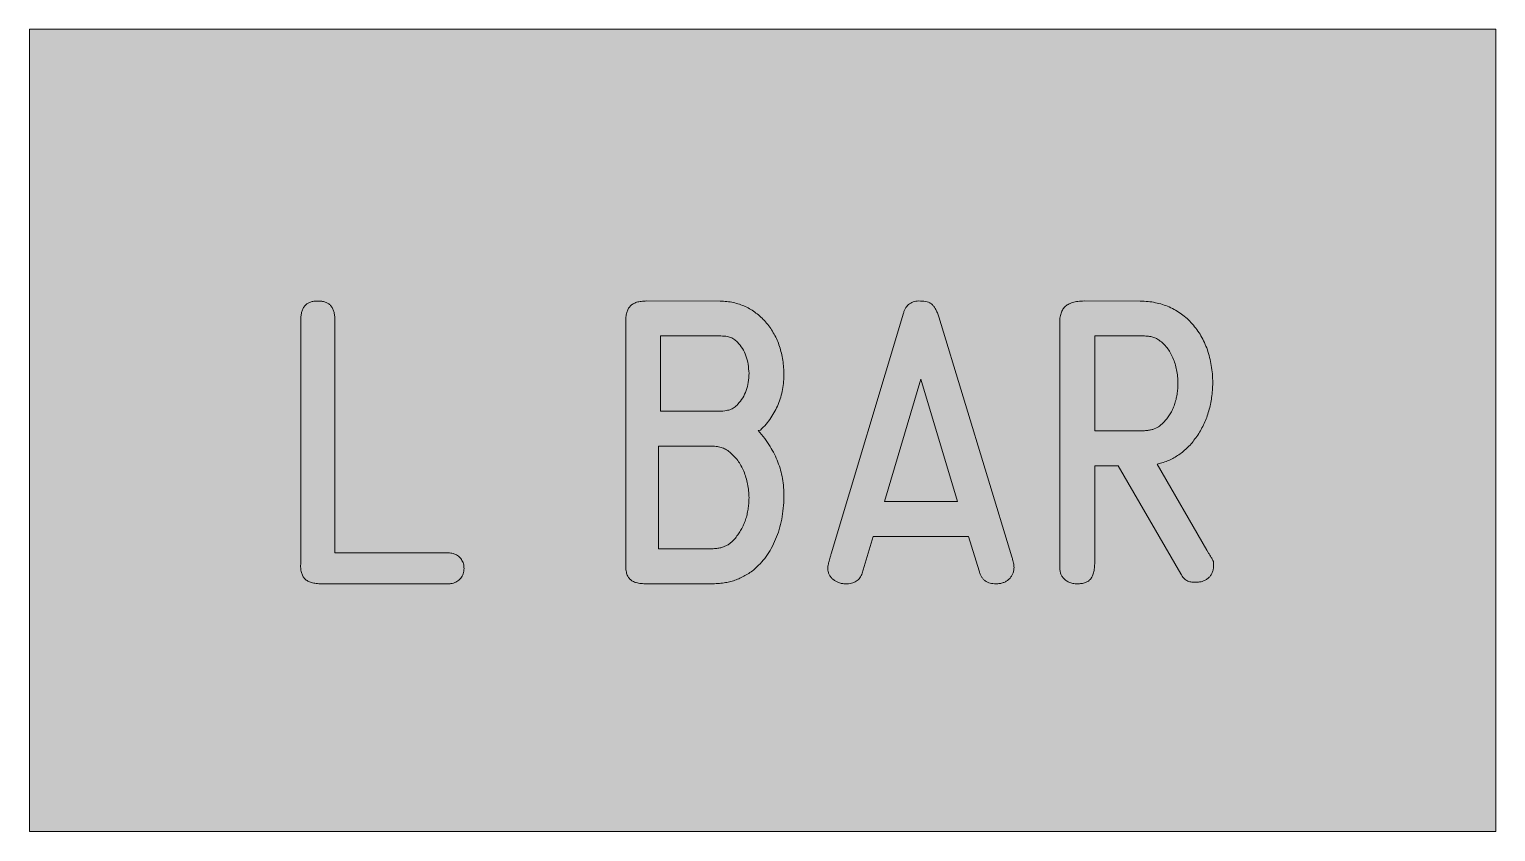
# Model space of a CAD drawing. Header units: inches. Extents: x 98.4 to 111.9, y 145 to 152.4.
import ezdxf

# ---------------------------------------------------------------- set-up
doc = ezdxf.new("R2010")
doc.units = ezdxf.units.IN
doc.header["$MEASUREMENT"] = 0

# ---------------------------------------------------------------- blocks, each defined once
blk = doc.blocks.new('block 2')
at = {"true_color": 0xffffff}
h = blk.add_hatch(color=7, dxfattribs=at)
h.dxf.hatch_style = 2
h.paths.add_polyline_path([(98.397, 152.379), (98.397, 145.013), (111.859, 145.013), (111.859, 152.379)])
at = {"color": 7, "lineweight": 5, "true_color": 0xffffff}
blk.add_lwpolyline([(98.397, 152.379), (98.397, 145.013), (111.859, 145.013), (111.859, 152.379), (98.397, 152.379)], dxfattribs=at)
blk = doc.blocks.new('block 3')
at = {"color": 7, "lineweight": 5, "true_color": 0xffffff}
blk.add_open_spline([(106.746, 149.738), (106.746, 149.738), (107.417, 147.537), (107.417, 147.537), (107.42, 147.525), (107.423, 147.514), (107.426, 147.503), (107.429, 147.495), (107.431, 147.486), (107.433, 147.478), (107.434, 147.471), (107.435, 147.465), (107.435, 147.458), (107.436, 147.451), (107.436, 147.444), (107.437, 147.437), (107.436, 147.426), (107.435, 147.416), (107.433, 147.405), (107.431, 147.395), (107.428, 147.386), (107.424, 147.376), (107.42, 147.368), (107.415, 147.359), (107.409, 147.352), (107.404, 147.344), (107.397, 147.336), (107.39, 147.33), (107.382, 147.323), (107.374, 147.317), (107.365, 147.312), (107.357, 147.306), (107.347, 147.302), (107.338, 147.299), (107.328, 147.296), (107.317, 147.293), (107.307, 147.291), (107.295, 147.289), (107.284, 147.289), (107.272, 147.288), (107.262, 147.289), (107.253, 147.289), (107.243, 147.29), (107.234, 147.29), (107.225, 147.292), (107.217, 147.294), (107.209, 147.296), (107.201, 147.299), (107.193, 147.303), (107.186, 147.307), (107.179, 147.311), (107.172, 147.315), (107.166, 147.32), (107.16, 147.326), (107.154, 147.332), (107.149, 147.339), (107.144, 147.346), (107.139, 147.353), (107.134, 147.361), (107.13, 147.369), (107.126, 147.378), (107.122, 147.387), (107.119, 147.397), (107.117, 147.406), (107.117, 147.406), (107.019, 147.722), (107.019, 147.722), (107.019, 147.722), (106.145, 147.722), (106.145, 147.722), (106.145, 147.722), (106.043, 147.387), (106.043, 147.387), (106.037, 147.371), (106.03, 147.356), (106.021, 147.343), (106.012, 147.331), (106.001, 147.32), (105.988, 147.312), (105.975, 147.303), (105.96, 147.297), (105.945, 147.293), (105.927, 147.289), (105.909, 147.289), (105.891, 147.288), (105.88, 147.289), (105.869, 147.29), (105.858, 147.291), (105.848, 147.293), (105.838, 147.296), (105.828, 147.299), (105.818, 147.303), (105.809, 147.307), (105.801, 147.312), (105.792, 147.316), (105.784, 147.322), (105.776, 147.328), (105.768, 147.335), (105.762, 147.342), (105.755, 147.349), (105.75, 147.357), (105.744, 147.365), (105.74, 147.374), (105.736, 147.382), (105.733, 147.391), (105.731, 147.4), (105.729, 147.409), (105.728, 147.419), (105.727, 147.429), (105.727, 147.436), (105.728, 147.442), (105.728, 147.449), (105.729, 147.457), (105.731, 147.464), (105.733, 147.472), (105.734, 147.477), (105.736, 147.482), (105.737, 147.487), (105.739, 147.494), (105.74, 147.501), (105.742, 147.507), (105.744, 147.516), (105.747, 147.525), (105.749, 147.533), (105.752, 147.544), (105.756, 147.554), (105.759, 147.564), (105.759, 147.564), (106.422, 149.773), (106.422, 149.773), (106.425, 149.782), (106.428, 149.792), (106.432, 149.8), (106.435, 149.809), (106.44, 149.817), (106.445, 149.824), (106.449, 149.831), (106.454, 149.837), (106.46, 149.843), (106.465, 149.849), (106.472, 149.854), (106.478, 149.859), (106.485, 149.864), (106.492, 149.868), (106.499, 149.871), (106.507, 149.875), (106.515, 149.877), (106.523, 149.879), (106.531, 149.882), (106.54, 149.883), (106.549, 149.884), (106.558, 149.885), (106.568, 149.885), (106.578, 149.884), (106.589, 149.884), (106.599, 149.884), (106.61, 149.883), (106.62, 149.882), (106.63, 149.881), (106.639, 149.878), (106.647, 149.875), (106.655, 149.872), (106.663, 149.868), (106.67, 149.864), (106.677, 149.859), (106.684, 149.853), (106.69, 149.848), (106.696, 149.841), (106.702, 149.834), (106.708, 149.826), (106.713, 149.817), (106.718, 149.808), (106.723, 149.798), (106.728, 149.787), (106.733, 149.776), (106.738, 149.764), (106.742, 149.751), (106.746, 149.738)], degree=3, knots=[0, 0, 0, 0, 1, 1, 1, 2, 2, 2, 3, 3, 3, 4, 4, 4, 5, 5, 5, 6, 6, 6, 7, 7, 7, 8, 8, 8, 9, 9, 9, 10, 10, 10, 11, 11, 11, 12, 12, 12, 13, 13, 13, 14, 14, 14, 15, 15, 15, 16, 16, 16, 17, 17, 17, 18, 18, 18, 19, 19, 19, 20, 20, 20, 21, 21, 21, 22, 22, 22, 23, 23, 23, 24, 24, 24, 25, 25, 25, 26, 26, 26, 27, 27, 27, 28, 28, 28, 29, 29, 29, 30, 30, 30, 31, 31, 31, 32, 32, 32, 33, 33, 33, 34, 34, 34, 35, 35, 35, 36, 36, 36, 37, 37, 37, 38, 38, 38, 39, 39, 39, 40, 40, 40, 41, 41, 41, 42, 42, 42, 43, 43, 43, 44, 44, 44, 45, 45, 45, 46, 46, 46, 47, 47, 47, 48, 48, 48, 49, 49, 49, 50, 50, 50, 51, 51, 51, 52, 52, 52, 53, 53, 53, 54, 54, 54, 55, 55, 55, 56, 56, 56, 57, 57, 57, 58, 58, 58, 59, 59, 59, 59], dxfattribs=at)
blk = doc.blocks.new('block 4')
at = {"color": 7, "lineweight": 5, "true_color": 0xffffff}
blk.add_open_spline([(100.888, 147.481), (100.888, 147.481), (100.888, 149.711), (100.888, 149.711), (100.889, 149.725), (100.889, 149.739), (100.891, 149.752), (100.893, 149.764), (100.896, 149.776), (100.899, 149.788), (100.902, 149.798), (100.906, 149.809), (100.912, 149.818), (100.916, 149.827), (100.922, 149.835), (100.929, 149.843), (100.936, 149.85), (100.943, 149.857), (100.951, 149.862), (100.959, 149.867), (100.968, 149.872), (100.978, 149.875), (100.988, 149.878), (100.998, 149.881), (101.009, 149.883), (101.021, 149.884), (101.033, 149.884), (101.045, 149.884), (101.057, 149.884), (101.069, 149.884), (101.082, 149.883), (101.092, 149.881), (101.103, 149.879), (101.114, 149.875), (101.123, 149.872), (101.132, 149.867), (101.141, 149.862), (101.149, 149.857), (101.156, 149.85), (101.163, 149.843), (101.169, 149.835), (101.175, 149.827), (101.18, 149.818), (101.185, 149.809), (101.189, 149.798), (101.192, 149.788), (101.196, 149.776), (101.198, 149.764), (101.199, 149.752), (101.201, 149.739), (101.202, 149.725), (101.202, 149.711), (101.202, 149.711), (101.202, 147.573), (101.202, 147.573), (101.202, 147.573), (102.209, 147.573), (102.209, 147.573), (102.219, 147.573), (102.23, 147.573), (102.24, 147.572), (102.249, 147.572), (102.257, 147.571), (102.266, 147.57), (102.273, 147.569), (102.28, 147.568), (102.287, 147.567), (102.292, 147.565), (102.297, 147.563), (102.303, 147.562), (102.314, 147.556), (102.326, 147.551), (102.336, 147.543), (102.347, 147.535), (102.355, 147.524), (102.363, 147.512), (102.371, 147.5), (102.378, 147.486), (102.382, 147.472), (102.386, 147.458), (102.387, 147.443), (102.388, 147.428), (102.387, 147.412), (102.385, 147.396), (102.38, 147.381), (102.375, 147.366), (102.367, 147.352), (102.357, 147.339), (102.352, 147.333), (102.347, 147.327), (102.341, 147.322), (102.335, 147.317), (102.329, 147.313), (102.322, 147.309), (102.316, 147.305), (102.309, 147.301), (102.302, 147.299), (102.294, 147.296), (102.287, 147.294), (102.279, 147.292), (102.275, 147.291), (102.271, 147.29), (102.266, 147.29), (102.262, 147.289), (102.257, 147.288), (102.253, 147.288), (102.25, 147.288), (102.247, 147.288), (102.244, 147.288), (102.239, 147.288), (102.235, 147.288), (102.23, 147.288), (102.224, 147.288), (102.218, 147.288), (102.212, 147.288), (102.204, 147.288), (102.197, 147.288), (102.189, 147.288), (102.189, 147.288), (101.078, 147.288), (101.078, 147.288), (101.061, 147.289), (101.045, 147.29), (101.029, 147.292), (101.015, 147.293), (101.001, 147.296), (100.987, 147.3), (100.976, 147.304), (100.964, 147.308), (100.953, 147.314), (100.944, 147.32), (100.935, 147.326), (100.927, 147.334), (100.919, 147.342), (100.913, 147.351), (100.908, 147.36), (100.902, 147.37), (100.898, 147.381), (100.895, 147.393), (100.891, 147.406), (100.889, 147.419), (100.888, 147.433), (100.887, 147.449), (100.888, 147.465), (100.888, 147.481)], degree=3, knots=[0, 0, 0, 0, 1, 1, 1, 2, 2, 2, 3, 3, 3, 4, 4, 4, 5, 5, 5, 6, 6, 6, 7, 7, 7, 8, 8, 8, 9, 9, 9, 10, 10, 10, 11, 11, 11, 12, 12, 12, 13, 13, 13, 14, 14, 14, 15, 15, 15, 16, 16, 16, 17, 17, 17, 18, 18, 18, 19, 19, 19, 20, 20, 20, 21, 21, 21, 22, 22, 22, 23, 23, 23, 24, 24, 24, 25, 25, 25, 26, 26, 26, 27, 27, 27, 28, 28, 28, 29, 29, 29, 30, 30, 30, 31, 31, 31, 32, 32, 32, 33, 33, 33, 34, 34, 34, 35, 35, 35, 36, 36, 36, 37, 37, 37, 38, 38, 38, 39, 39, 39, 40, 40, 40, 41, 41, 41, 42, 42, 42, 43, 43, 43, 44, 44, 44, 45, 45, 45, 46, 46, 46, 47, 47, 47, 48, 48, 48, 48], dxfattribs=at)
blk = doc.blocks.new('block 5')
at = {"color": 7, "lineweight": 5, "true_color": 0xffffff}
blk.add_open_spline([(104.064, 149.885), (104.064, 149.885), (104.738, 149.884), (104.738, 149.884), (104.759, 149.883), (104.78, 149.882), (104.8, 149.88), (104.82, 149.878), (104.84, 149.875), (104.86, 149.87), (104.879, 149.866), (104.898, 149.861), (104.916, 149.855), (104.934, 149.848), (104.952, 149.842), (104.97, 149.834), (104.987, 149.826), (105.004, 149.817), (105.021, 149.807), (105.037, 149.797), (105.053, 149.786), (105.068, 149.774), (105.084, 149.763), (105.099, 149.75), (105.113, 149.737), (105.128, 149.723), (105.142, 149.708), (105.155, 149.693), (105.169, 149.678), (105.182, 149.662), (105.194, 149.645), (105.206, 149.629), (105.217, 149.612), (105.227, 149.594), (105.237, 149.577), (105.247, 149.559), (105.255, 149.54), (105.264, 149.521), (105.272, 149.502), (105.279, 149.483), (105.286, 149.463), (105.292, 149.442), (105.297, 149.422), (105.303, 149.4), (105.307, 149.379), (105.311, 149.358), (105.315, 149.336), (105.318, 149.313), (105.32, 149.291), (105.322, 149.267), (105.323, 149.244), (105.324, 149.221), (105.323, 149.195), (105.323, 149.17), (105.321, 149.145), (105.32, 149.121), (105.316, 149.097), (105.312, 149.073), (105.307, 149.049), (105.302, 149.026), (105.295, 149.003), (105.289, 148.98), (105.281, 148.958), (105.272, 148.936), (105.263, 148.915), (105.253, 148.893), (105.242, 148.873), (105.23, 148.852), (105.218, 148.832), (105.205, 148.812), (105.191, 148.792), (105.176, 148.773), (105.161, 148.754), (105.144, 148.735), (105.127, 148.718), (105.109, 148.7), (105.109, 148.7), (105.105, 148.7), (105.105, 148.7), (105.105, 148.7), (105.089, 148.696), (105.089, 148.696), (105.109, 148.672), (105.129, 148.648), (105.148, 148.623), (105.165, 148.599), (105.181, 148.575), (105.197, 148.55), (105.211, 148.526), (105.225, 148.502), (105.237, 148.478), (105.249, 148.454), (105.26, 148.431), (105.269, 148.406), (105.279, 148.382), (105.287, 148.357), (105.294, 148.332), (105.301, 148.307), (105.306, 148.281), (105.311, 148.255), (105.315, 148.228), (105.319, 148.2), (105.321, 148.172), (105.323, 148.144), (105.323, 148.115), (105.324, 148.087), (105.323, 148.052), (105.322, 148.016), (105.319, 147.982), (105.315, 147.948), (105.31, 147.915), (105.304, 147.882), (105.298, 147.85), (105.29, 147.818), (105.281, 147.787), (105.272, 147.756), (105.26, 147.726), (105.248, 147.697), (105.236, 147.669), (105.223, 147.641), (105.208, 147.614), (105.194, 147.588), (105.178, 147.563), (105.161, 147.539), (105.144, 147.516), (105.126, 147.494), (105.107, 147.473), (105.088, 147.453), (105.067, 147.434), (105.046, 147.415), (105.031, 147.404), (105.016, 147.393), (105.001, 147.383), (104.986, 147.374), (104.971, 147.365), (104.955, 147.357), (104.94, 147.349), (104.925, 147.341), (104.909, 147.334), (104.894, 147.328), (104.878, 147.322), (104.862, 147.317), (104.846, 147.312), (104.83, 147.308), (104.814, 147.304), (104.796, 147.3), (104.779, 147.298), (104.761, 147.295), (104.742, 147.293), (104.722, 147.291), (104.703, 147.29), (104.682, 147.288), (104.662, 147.288), (104.641, 147.288), (104.641, 147.288), (104.063, 147.288), (104.063, 147.288), (104.046, 147.289), (104.029, 147.289), (104.012, 147.291), (103.998, 147.292), (103.983, 147.295), (103.969, 147.299), (103.958, 147.302), (103.946, 147.307), (103.935, 147.313), (103.925, 147.318), (103.917, 147.325), (103.909, 147.332), (103.901, 147.341), (103.895, 147.35), (103.89, 147.36), (103.885, 147.371), (103.881, 147.383), (103.878, 147.396), (103.875, 147.41), (103.873, 147.425), (103.872, 147.44), (103.871, 147.458), (103.872, 147.476), (103.872, 147.493), (103.872, 147.493), (103.872, 149.687), (103.872, 149.687), (103.872, 149.704), (103.872, 149.72), (103.874, 149.737), (103.875, 149.751), (103.878, 149.765), (103.882, 149.778), (103.885, 149.79), (103.889, 149.802), (103.895, 149.812), (103.9, 149.822), (103.906, 149.831), (103.914, 149.838), (103.921, 149.846), (103.93, 149.852), (103.939, 149.858), (103.949, 149.864), (103.961, 149.869), (103.972, 149.873), (103.986, 149.877), (104, 149.879), (104.014, 149.881), (104.031, 149.883), (104.047, 149.884), (104.064, 149.885)], degree=3, knots=[0, 0, 0, 0, 1, 1, 1, 2, 2, 2, 3, 3, 3, 4, 4, 4, 5, 5, 5, 6, 6, 6, 7, 7, 7, 8, 8, 8, 9, 9, 9, 10, 10, 10, 11, 11, 11, 12, 12, 12, 13, 13, 13, 14, 14, 14, 15, 15, 15, 16, 16, 16, 17, 17, 17, 18, 18, 18, 19, 19, 19, 20, 20, 20, 21, 21, 21, 22, 22, 22, 23, 23, 23, 24, 24, 24, 25, 25, 25, 26, 26, 26, 27, 27, 27, 28, 28, 28, 29, 29, 29, 30, 30, 30, 31, 31, 31, 32, 32, 32, 33, 33, 33, 34, 34, 34, 35, 35, 35, 36, 36, 36, 37, 37, 37, 38, 38, 38, 39, 39, 39, 40, 40, 40, 41, 41, 41, 42, 42, 42, 43, 43, 43, 44, 44, 44, 45, 45, 45, 46, 46, 46, 47, 47, 47, 48, 48, 48, 49, 49, 49, 50, 50, 50, 51, 51, 51, 52, 52, 52, 53, 53, 53, 54, 54, 54, 55, 55, 55, 56, 56, 56, 57, 57, 57, 58, 58, 58, 59, 59, 59, 60, 60, 60, 61, 61, 61, 62, 62, 62, 63, 63, 63, 64, 64, 64, 65, 65, 65, 66, 66, 66, 67, 67, 67, 68, 68, 68, 69, 69, 69, 69], dxfattribs=at)
blk = doc.blocks.new('block 6')
at = {"color": 7, "lineweight": 5, "true_color": 0xffffff}
blk.add_open_spline([(107.885, 147.346), (107.879, 147.354), (107.874, 147.362), (107.87, 147.371), (107.865, 147.38), (107.863, 147.389), (107.861, 147.399), (107.86, 147.405), (107.86, 147.411), (107.859, 147.417), (107.859, 147.426), (107.858, 147.434), (107.858, 147.442), (107.858, 147.453), (107.858, 147.464), (107.858, 147.475), (107.858, 147.488), (107.858, 147.501), (107.858, 147.515), (107.858, 147.515), (107.858, 149.66), (107.858, 149.66), (107.857, 149.678), (107.857, 149.697), (107.858, 149.715), (107.859, 149.731), (107.861, 149.747), (107.866, 149.762), (107.869, 149.775), (107.874, 149.788), (107.881, 149.8), (107.887, 149.811), (107.894, 149.822), (107.903, 149.831), (107.912, 149.84), (107.923, 149.848), (107.934, 149.854), (107.946, 149.861), (107.96, 149.866), (107.973, 149.87), (107.989, 149.875), (108.006, 149.878), (108.022, 149.881), (108.042, 149.883), (108.061, 149.884), (108.08, 149.885), (108.08, 149.885), (108.595, 149.884), (108.595, 149.884), (108.619, 149.883), (108.643, 149.882), (108.667, 149.88), (108.69, 149.878), (108.713, 149.874), (108.735, 149.869), (108.757, 149.865), (108.779, 149.86), (108.8, 149.853), (108.821, 149.846), (108.842, 149.839), (108.862, 149.83), (108.882, 149.821), (108.901, 149.811), (108.92, 149.8), (108.939, 149.79), (108.957, 149.778), (108.974, 149.765), (108.992, 149.752), (109.009, 149.738), (109.026, 149.723), (109.042, 149.708), (109.058, 149.692), (109.073, 149.675), (109.088, 149.658), (109.103, 149.64), (109.116, 149.622), (109.129, 149.603), (109.142, 149.584), (109.153, 149.564), (109.165, 149.544), (109.176, 149.524), (109.185, 149.503), (109.195, 149.481), (109.204, 149.459), (109.212, 149.437), (109.22, 149.414), (109.226, 149.39), (109.232, 149.367), (109.238, 149.342), (109.243, 149.318), (109.247, 149.293), (109.252, 149.267), (109.255, 149.241), (109.258, 149.215), (109.26, 149.188), (109.261, 149.16), (109.262, 149.133), (109.261, 149.11), (109.26, 149.087), (109.258, 149.065), (109.257, 149.043), (109.254, 149.021), (109.251, 148.999), (109.248, 148.978), (109.245, 148.957), (109.24, 148.936), (109.236, 148.916), (109.231, 148.895), (109.225, 148.875), (109.219, 148.855), (109.213, 148.836), (109.206, 148.816), (109.199, 148.798), (109.191, 148.779), (109.183, 148.761), (109.174, 148.742), (109.165, 148.724), (109.155, 148.706), (109.145, 148.689), (109.135, 148.671), (109.124, 148.654), (109.113, 148.638), (109.101, 148.622), (109.089, 148.606), (109.078, 148.591), (109.066, 148.576), (109.053, 148.562), (109.04, 148.549), (109.027, 148.536), (109.013, 148.523), (109, 148.511), (108.986, 148.499), (108.972, 148.488), (108.958, 148.478), (108.943, 148.468), (108.928, 148.459), (108.913, 148.449), (108.897, 148.44), (108.882, 148.433), (108.866, 148.425), (108.849, 148.418), (108.833, 148.412), (108.816, 148.406), (108.799, 148.4), (108.782, 148.395), (108.782, 148.395), (108.751, 148.387), (108.751, 148.387), (108.751, 148.387), (109.207, 147.596), (109.207, 147.596), (109.207, 147.596), (109.219, 147.576), (109.219, 147.576), (109.224, 147.568), (109.23, 147.56), (109.235, 147.551), (109.239, 147.545), (109.244, 147.538), (109.248, 147.531), (109.251, 147.526), (109.254, 147.52), (109.257, 147.515), (109.259, 147.511), (109.261, 147.507), (109.263, 147.503), (109.266, 147.496), (109.268, 147.489), (109.269, 147.482), (109.27, 147.473), (109.27, 147.465), (109.269, 147.456), (109.269, 147.445), (109.268, 147.433), (109.266, 147.422), (109.264, 147.411), (109.261, 147.401), (109.257, 147.391), (109.253, 147.382), (109.248, 147.373), (109.242, 147.365), (109.237, 147.357), (109.23, 147.349), (109.223, 147.343), (109.215, 147.336), (109.207, 147.33), (109.198, 147.325), (109.19, 147.32), (109.18, 147.316), (109.171, 147.313), (109.161, 147.309), (109.15, 147.306), (109.14, 147.305), (109.128, 147.303), (109.117, 147.302), (109.105, 147.302), (109.09, 147.302), (109.075, 147.303), (109.059, 147.305), (109.047, 147.308), (109.035, 147.312), (109.024, 147.318), (109.013, 147.324), (109.003, 147.332), (108.995, 147.341), (108.985, 147.353), (108.977, 147.366), (108.969, 147.379), (108.969, 147.379), (108.392, 148.372), (108.392, 148.372), (108.392, 148.372), (108.178, 148.372), (108.178, 148.372), (108.178, 148.372), (108.178, 147.499), (108.178, 147.499), (108.178, 147.481), (108.177, 147.463), (108.176, 147.445), (108.175, 147.43), (108.173, 147.415), (108.169, 147.4), (108.167, 147.387), (108.163, 147.375), (108.158, 147.363), (108.154, 147.353), (108.148, 147.343), (108.142, 147.335), (108.135, 147.327), (108.128, 147.32), (108.12, 147.314), (108.112, 147.308), (108.102, 147.303), (108.092, 147.299), (108.081, 147.295), (108.07, 147.292), (108.058, 147.291), (108.045, 147.289), (108.031, 147.289), (108.018, 147.288), (108.004, 147.289), (107.991, 147.29), (107.977, 147.292), (107.965, 147.295), (107.953, 147.298), (107.941, 147.303), (107.93, 147.308), (107.92, 147.314), (107.911, 147.321), (107.901, 147.329), (107.893, 147.337), (107.885, 147.346)], degree=3, knots=[0, 0, 0, 0, 1, 1, 1, 2, 2, 2, 3, 3, 3, 4, 4, 4, 5, 5, 5, 6, 6, 6, 7, 7, 7, 8, 8, 8, 9, 9, 9, 10, 10, 10, 11, 11, 11, 12, 12, 12, 13, 13, 13, 14, 14, 14, 15, 15, 15, 16, 16, 16, 17, 17, 17, 18, 18, 18, 19, 19, 19, 20, 20, 20, 21, 21, 21, 22, 22, 22, 23, 23, 23, 24, 24, 24, 25, 25, 25, 26, 26, 26, 27, 27, 27, 28, 28, 28, 29, 29, 29, 30, 30, 30, 31, 31, 31, 32, 32, 32, 33, 33, 33, 34, 34, 34, 35, 35, 35, 36, 36, 36, 37, 37, 37, 38, 38, 38, 39, 39, 39, 40, 40, 40, 41, 41, 41, 42, 42, 42, 43, 43, 43, 44, 44, 44, 45, 45, 45, 46, 46, 46, 47, 47, 47, 48, 48, 48, 49, 49, 49, 50, 50, 50, 51, 51, 51, 52, 52, 52, 53, 53, 53, 54, 54, 54, 55, 55, 55, 56, 56, 56, 57, 57, 57, 58, 58, 58, 59, 59, 59, 60, 60, 60, 61, 61, 61, 62, 62, 62, 63, 63, 63, 64, 64, 64, 65, 65, 65, 66, 66, 66, 67, 67, 67, 68, 68, 68, 69, 69, 69, 70, 70, 70, 71, 71, 71, 72, 72, 72, 73, 73, 73, 74, 74, 74, 75, 75, 75, 76, 76, 76, 77, 77, 77, 78, 78, 78, 79, 79, 79, 80, 80, 80, 81, 81, 81, 82, 82, 82, 83, 83, 83, 84, 84, 84, 84], dxfattribs=at)
blk = doc.blocks.new('block 7')
at = {"true_color": 0xffffff}
h = blk.add_hatch(color=7, dxfattribs=at)
h.dxf.hatch_style = 2
edge = h.paths.add_edge_path()
edge.add_spline(control_points=[(108.817, 148.778), (108.827, 148.789), (108.836, 148.8), (108.846, 148.811), (108.855, 148.823), (108.863, 148.836), (108.871, 148.849), (108.879, 148.862), (108.886, 148.875), (108.892, 148.889), (108.899, 148.904), (108.905, 148.918), (108.91, 148.933), (108.915, 148.949), (108.92, 148.964), (108.924, 148.98), (108.928, 148.995), (108.931, 149.011), (108.934, 149.028), (108.936, 149.044), (108.939, 149.061), (108.94, 149.077), (108.941, 149.094), (108.941, 149.111), (108.941, 149.129), (108.941, 149.15), (108.941, 149.17), (108.939, 149.191), (108.937, 149.212), (108.934, 149.232), (108.93, 149.252), (108.926, 149.271), (108.921, 149.29), (108.916, 149.308), (108.91, 149.327), (108.903, 149.345), (108.895, 149.362), (108.888, 149.379), (108.88, 149.396), (108.87, 149.412), (108.862, 149.427), (108.852, 149.442), (108.842, 149.455), (108.831, 149.469), (108.82, 149.481), (108.808, 149.493), (108.796, 149.504), (108.783, 149.514), (108.77, 149.524), (108.759, 149.531), (108.749, 149.538), (108.738, 149.544), (108.727, 149.549), (108.715, 149.553), (108.703, 149.556), (108.689, 149.559), (108.675, 149.561), (108.66, 149.562), (108.642, 149.564), (108.625, 149.564), (108.607, 149.564), (108.607, 149.564), (108.178, 149.564), (108.178, 149.564), (108.178, 149.564), (108.178, 148.693), (108.178, 148.693), (108.178, 148.693), (108.583, 148.693), (108.583, 148.693), (108.597, 148.693), (108.612, 148.693), (108.626, 148.693), (108.639, 148.694), (108.651, 148.695), (108.664, 148.697), (108.675, 148.698), (108.686, 148.7), (108.697, 148.702), (108.706, 148.705), (108.716, 148.707), (108.725, 148.711), (108.742, 148.717), (108.759, 148.726), (108.773, 148.737), (108.789, 148.749), (108.803, 148.763), (108.817, 148.778)], knot_values=[0, 0, 0, 0, 1, 1, 1, 2, 2, 2, 3, 3, 3, 4, 4, 4, 5, 5, 5, 6, 6, 6, 7, 7, 7, 8, 8, 8, 9, 9, 9, 10, 10, 10, 11, 11, 11, 12, 12, 12, 13, 13, 13, 14, 14, 14, 15, 15, 15, 16, 16, 16, 17, 17, 17, 18, 18, 18, 19, 19, 19, 20, 20, 20, 21, 21, 21, 22, 22, 22, 23, 23, 23, 24, 24, 24, 25, 25, 25, 26, 26, 26, 27, 27, 27, 28, 28, 28, 29, 29, 29, 29], degree=3, periodic=1)
at = {"color": 7, "lineweight": 5, "true_color": 0xffffff}
blk.add_open_spline([(108.817, 148.778), (108.827, 148.789), (108.836, 148.8), (108.846, 148.811), (108.855, 148.823), (108.863, 148.836), (108.871, 148.849), (108.879, 148.862), (108.886, 148.875), (108.892, 148.889), (108.899, 148.904), (108.905, 148.918), (108.91, 148.933), (108.915, 148.949), (108.92, 148.964), (108.924, 148.98), (108.928, 148.995), (108.931, 149.011), (108.934, 149.028), (108.936, 149.044), (108.939, 149.061), (108.94, 149.077), (108.941, 149.094), (108.941, 149.111), (108.941, 149.129), (108.941, 149.15), (108.941, 149.17), (108.939, 149.191), (108.937, 149.212), (108.934, 149.232), (108.93, 149.252), (108.926, 149.271), (108.921, 149.29), (108.916, 149.308), (108.91, 149.327), (108.903, 149.345), (108.895, 149.362), (108.888, 149.379), (108.88, 149.396), (108.87, 149.412), (108.862, 149.427), (108.852, 149.442), (108.842, 149.455), (108.831, 149.469), (108.82, 149.481), (108.808, 149.493), (108.796, 149.504), (108.783, 149.514), (108.77, 149.524), (108.759, 149.531), (108.749, 149.538), (108.738, 149.544), (108.727, 149.549), (108.715, 149.553), (108.703, 149.556), (108.689, 149.559), (108.675, 149.561), (108.66, 149.562), (108.642, 149.564), (108.625, 149.564), (108.607, 149.564), (108.607, 149.564), (108.178, 149.564), (108.178, 149.564), (108.178, 149.564), (108.178, 148.693), (108.178, 148.693), (108.178, 148.693), (108.583, 148.693), (108.583, 148.693), (108.597, 148.693), (108.612, 148.693), (108.626, 148.693), (108.639, 148.694), (108.651, 148.695), (108.664, 148.697), (108.675, 148.698), (108.686, 148.7), (108.697, 148.702), (108.706, 148.705), (108.716, 148.707), (108.725, 148.711), (108.742, 148.717), (108.759, 148.726), (108.773, 148.737), (108.789, 148.749), (108.803, 148.763), (108.817, 148.778)], degree=3, knots=[0, 0, 0, 0, 1, 1, 1, 2, 2, 2, 3, 3, 3, 4, 4, 4, 5, 5, 5, 6, 6, 6, 7, 7, 7, 8, 8, 8, 9, 9, 9, 10, 10, 10, 11, 11, 11, 12, 12, 12, 13, 13, 13, 14, 14, 14, 15, 15, 15, 16, 16, 16, 17, 17, 17, 18, 18, 18, 19, 19, 19, 20, 20, 20, 21, 21, 21, 22, 22, 22, 23, 23, 23, 24, 24, 24, 25, 25, 25, 26, 26, 26, 27, 27, 27, 28, 28, 28, 29, 29, 29, 29], dxfattribs=at)
blk = doc.blocks.new('block 8')
at = {"true_color": 0xffffff}
h = blk.add_hatch(color=7, dxfattribs=at)
h.dxf.hatch_style = 2
h.paths.add_polyline_path([(106.247, 148.043), (106.918, 148.043), (106.582, 149.166)])
at = {"color": 7, "lineweight": 5, "true_color": 0xffffff}
blk.add_lwpolyline([(106.247, 148.043), (106.918, 148.043), (106.582, 149.166), (106.247, 148.043)], dxfattribs=at)
blk = doc.blocks.new('block 9')
at = {"true_color": 0xffffff}
h = blk.add_hatch(color=7, dxfattribs=at)
h.dxf.hatch_style = 2
edge = h.paths.add_edge_path()
edge.add_spline(control_points=[(105.004, 148.079), (105.003, 148.1), (105.002, 148.121), (105, 148.142), (104.998, 148.163), (104.995, 148.184), (104.991, 148.205), (104.987, 148.225), (104.982, 148.244), (104.976, 148.264), (104.97, 148.283), (104.964, 148.302), (104.956, 148.321), (104.948, 148.339), (104.939, 148.356), (104.93, 148.373), (104.921, 148.39), (104.911, 148.406), (104.9, 148.421), (104.89, 148.435), (104.878, 148.449), (104.866, 148.461), (104.854, 148.474), (104.841, 148.485), (104.828, 148.497), (104.815, 148.507), (104.802, 148.516), (104.789, 148.524), (104.776, 148.531), (104.762, 148.537), (104.748, 148.541), (104.733, 148.545), (104.717, 148.548), (104.702, 148.55), (104.683, 148.552), (104.664, 148.552), (104.645, 148.553), (104.645, 148.553), (104.173, 148.553), (104.173, 148.553), (104.173, 148.553), (104.173, 147.609), (104.173, 147.609), (104.173, 147.609), (104.617, 147.609), (104.617, 147.609), (104.633, 147.609), (104.649, 147.609), (104.665, 147.61), (104.679, 147.611), (104.693, 147.612), (104.707, 147.614), (104.72, 147.615), (104.732, 147.617), (104.744, 147.62), (104.755, 147.623), (104.766, 147.626), (104.776, 147.63), (104.786, 147.634), (104.795, 147.638), (104.804, 147.643), (104.814, 147.649), (104.822, 147.655), (104.831, 147.661), (104.84, 147.668), (104.848, 147.675), (104.856, 147.682), (104.864, 147.691), (104.871, 147.699), (104.879, 147.708), (104.889, 147.721), (104.898, 147.734), (104.908, 147.747), (104.917, 147.76), (104.925, 147.773), (104.933, 147.787), (104.941, 147.801), (104.948, 147.816), (104.954, 147.83), (104.961, 147.845), (104.967, 147.86), (104.972, 147.875), (104.977, 147.891), (104.982, 147.907), (104.986, 147.923), (104.989, 147.939), (104.993, 147.956), (104.995, 147.973), (104.998, 147.99), (105, 148.007), (105.001, 148.024), (105.003, 148.043), (105.003, 148.061), (105.004, 148.079)], knot_values=[0, 0, 0, 0, 1, 1, 1, 2, 2, 2, 3, 3, 3, 4, 4, 4, 5, 5, 5, 6, 6, 6, 7, 7, 7, 8, 8, 8, 9, 9, 9, 10, 10, 10, 11, 11, 11, 12, 12, 12, 13, 13, 13, 14, 14, 14, 15, 15, 15, 16, 16, 16, 17, 17, 17, 18, 18, 18, 19, 19, 19, 20, 20, 20, 21, 21, 21, 22, 22, 22, 23, 23, 23, 24, 24, 24, 25, 25, 25, 26, 26, 26, 27, 27, 27, 28, 28, 28, 29, 29, 29, 30, 30, 30, 31, 31, 31, 31], degree=3, periodic=1)
at = {"color": 7, "lineweight": 5, "true_color": 0xffffff}
blk.add_open_spline([(105.004, 148.079), (105.003, 148.1), (105.002, 148.121), (105, 148.142), (104.998, 148.163), (104.995, 148.184), (104.991, 148.205), (104.987, 148.225), (104.982, 148.244), (104.976, 148.264), (104.97, 148.283), (104.964, 148.302), (104.956, 148.321), (104.948, 148.339), (104.939, 148.356), (104.93, 148.373), (104.921, 148.39), (104.911, 148.406), (104.9, 148.421), (104.89, 148.435), (104.878, 148.449), (104.866, 148.461), (104.854, 148.474), (104.841, 148.485), (104.828, 148.497), (104.815, 148.507), (104.802, 148.516), (104.789, 148.524), (104.776, 148.531), (104.762, 148.537), (104.748, 148.541), (104.733, 148.545), (104.717, 148.548), (104.702, 148.55), (104.683, 148.552), (104.664, 148.552), (104.645, 148.553), (104.645, 148.553), (104.173, 148.553), (104.173, 148.553), (104.173, 148.553), (104.173, 147.609), (104.173, 147.609), (104.173, 147.609), (104.617, 147.609), (104.617, 147.609), (104.633, 147.609), (104.649, 147.609), (104.665, 147.61), (104.679, 147.611), (104.693, 147.612), (104.707, 147.614), (104.72, 147.615), (104.732, 147.617), (104.744, 147.62), (104.755, 147.623), (104.766, 147.626), (104.776, 147.63), (104.786, 147.634), (104.795, 147.638), (104.804, 147.643), (104.814, 147.649), (104.822, 147.655), (104.831, 147.661), (104.84, 147.668), (104.848, 147.675), (104.856, 147.682), (104.864, 147.691), (104.871, 147.699), (104.879, 147.708), (104.889, 147.721), (104.898, 147.734), (104.908, 147.747), (104.917, 147.76), (104.925, 147.773), (104.933, 147.787), (104.941, 147.801), (104.948, 147.816), (104.954, 147.83), (104.961, 147.845), (104.967, 147.86), (104.972, 147.875), (104.977, 147.891), (104.982, 147.907), (104.986, 147.923), (104.989, 147.939), (104.993, 147.956), (104.995, 147.973), (104.998, 147.99), (105, 148.007), (105.001, 148.024), (105.003, 148.043), (105.003, 148.061), (105.004, 148.079)], degree=3, knots=[0, 0, 0, 0, 1, 1, 1, 2, 2, 2, 3, 3, 3, 4, 4, 4, 5, 5, 5, 6, 6, 6, 7, 7, 7, 8, 8, 8, 9, 9, 9, 10, 10, 10, 11, 11, 11, 12, 12, 12, 13, 13, 13, 14, 14, 14, 15, 15, 15, 16, 16, 16, 17, 17, 17, 18, 18, 18, 19, 19, 19, 20, 20, 20, 21, 21, 21, 22, 22, 22, 23, 23, 23, 24, 24, 24, 25, 25, 25, 26, 26, 26, 27, 27, 27, 28, 28, 28, 29, 29, 29, 30, 30, 30, 31, 31, 31, 31], dxfattribs=at)
blk = doc.blocks.new('block 10')
at = {"true_color": 0xffffff}
h = blk.add_hatch(color=7, dxfattribs=at)
h.dxf.hatch_style = 2
edge = h.paths.add_edge_path()
edge.add_spline(control_points=[(105.004, 149.221), (105.002, 149.249), (105, 149.277), (104.996, 149.305), (104.992, 149.331), (104.985, 149.356), (104.976, 149.381), (104.967, 149.404), (104.957, 149.427), (104.943, 149.448), (104.93, 149.469), (104.914, 149.488), (104.898, 149.507), (104.887, 149.517), (104.876, 149.527), (104.864, 149.535), (104.852, 149.543), (104.839, 149.548), (104.825, 149.553), (104.818, 149.555), (104.811, 149.557), (104.803, 149.558), (104.794, 149.56), (104.786, 149.561), (104.777, 149.562), (104.767, 149.563), (104.756, 149.563), (104.746, 149.564), (104.735, 149.564), (104.723, 149.564), (104.711, 149.564), (104.711, 149.564), (104.192, 149.564), (104.192, 149.564), (104.192, 149.564), (104.192, 148.873), (104.192, 148.873), (104.192, 148.873), (104.715, 148.873), (104.715, 148.873), (104.727, 148.874), (104.738, 148.874), (104.75, 148.874), (104.76, 148.874), (104.77, 148.875), (104.781, 148.876), (104.79, 148.877), (104.798, 148.879), (104.807, 148.881), (104.815, 148.882), (104.822, 148.884), (104.829, 148.887), (104.843, 148.892), (104.856, 148.899), (104.868, 148.907), (104.88, 148.916), (104.891, 148.927), (104.902, 148.938), (104.918, 148.957), (104.933, 148.975), (104.946, 148.996), (104.959, 149.017), (104.969, 149.039), (104.978, 149.062), (104.986, 149.086), (104.993, 149.112), (104.997, 149.137), (105.001, 149.165), (105.002, 149.193), (105.004, 149.221)], knot_values=[0, 0, 0, 0, 1, 1, 1, 2, 2, 2, 3, 3, 3, 4, 4, 4, 5, 5, 5, 6, 6, 6, 7, 7, 7, 8, 8, 8, 9, 9, 9, 10, 10, 10, 11, 11, 11, 12, 12, 12, 13, 13, 13, 14, 14, 14, 15, 15, 15, 16, 16, 16, 17, 17, 17, 18, 18, 18, 19, 19, 19, 20, 20, 20, 21, 21, 21, 22, 22, 22, 23, 23, 23, 23], degree=3, periodic=1)
at = {"color": 7, "lineweight": 5, "true_color": 0xffffff}
blk.add_open_spline([(105.004, 149.221), (105.002, 149.249), (105, 149.277), (104.996, 149.305), (104.992, 149.331), (104.985, 149.356), (104.976, 149.381), (104.967, 149.404), (104.957, 149.427), (104.943, 149.448), (104.93, 149.469), (104.914, 149.488), (104.898, 149.507), (104.887, 149.517), (104.876, 149.527), (104.864, 149.535), (104.852, 149.543), (104.839, 149.548), (104.825, 149.553), (104.818, 149.555), (104.811, 149.557), (104.803, 149.558), (104.794, 149.56), (104.786, 149.561), (104.777, 149.562), (104.767, 149.563), (104.756, 149.563), (104.746, 149.564), (104.735, 149.564), (104.723, 149.564), (104.711, 149.564), (104.711, 149.564), (104.192, 149.564), (104.192, 149.564), (104.192, 149.564), (104.192, 148.873), (104.192, 148.873), (104.192, 148.873), (104.715, 148.873), (104.715, 148.873), (104.727, 148.874), (104.738, 148.874), (104.75, 148.874), (104.76, 148.874), (104.77, 148.875), (104.781, 148.876), (104.79, 148.877), (104.798, 148.879), (104.807, 148.881), (104.815, 148.882), (104.822, 148.884), (104.829, 148.887), (104.843, 148.892), (104.856, 148.899), (104.868, 148.907), (104.88, 148.916), (104.891, 148.927), (104.902, 148.938), (104.918, 148.957), (104.933, 148.975), (104.946, 148.996), (104.959, 149.017), (104.969, 149.039), (104.978, 149.062), (104.986, 149.086), (104.993, 149.112), (104.997, 149.137), (105.001, 149.165), (105.002, 149.193), (105.004, 149.221)], degree=3, knots=[0, 0, 0, 0, 1, 1, 1, 2, 2, 2, 3, 3, 3, 4, 4, 4, 5, 5, 5, 6, 6, 6, 7, 7, 7, 8, 8, 8, 9, 9, 9, 10, 10, 10, 11, 11, 11, 12, 12, 12, 13, 13, 13, 14, 14, 14, 15, 15, 15, 16, 16, 16, 17, 17, 17, 18, 18, 18, 19, 19, 19, 20, 20, 20, 21, 21, 21, 22, 22, 22, 23, 23, 23, 23], dxfattribs=at)

msp = doc.modelspace()

# ---------------------------------------------------------------- block references
for name in ['block 2', 'block 4', 'block 5', 'block 3', 'block 6', 'block 10', 'block 7', 'block 8', 'block 9']:
    msp.add_blockref(name, (0, 0))

doc.saveas('drawing.dxf')
